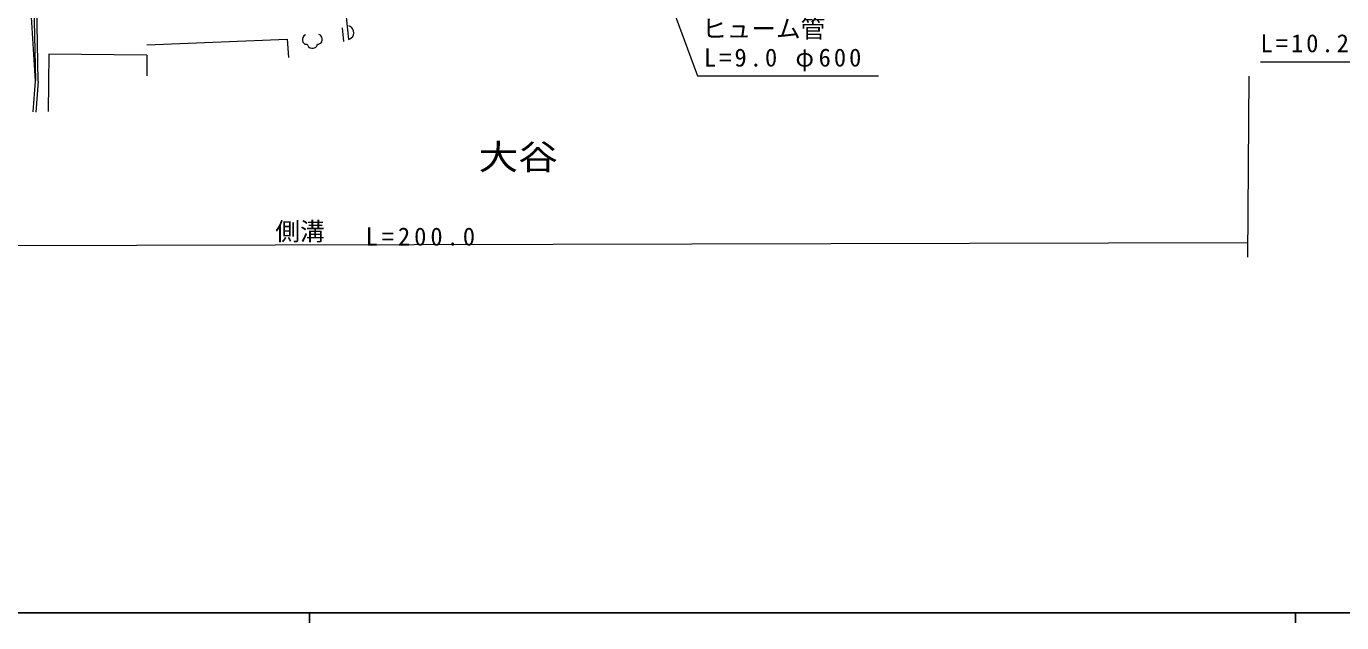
# Model space of a CAD drawing. Units: millimetres, scale not verified. Extents: x 40000 to 680000, y 20000 to 380000.
# Drawn here: x 139260 to 272687, y 204000 to 264562 of the extents above; entities that cross this region are included whole.
import ezdxf
from ezdxf.enums import TextEntityAlignment as Align

# ---------------------------------------------------------------- set-up
doc = ezdxf.new("R2010")
doc.units = ezdxf.units.MM
doc.header["$LTSCALE"] = 1000
for name, color, linetype, lineweight in [('M-TTL-BAND', 7, 'Continuous', 25), ('S-BGD', 7, 'Continuous', 13), ('S-BGD-HTXT', 4, 'Continuous', 13)]:
    doc.layers.add(name, color=color, linetype=linetype, lineweight=lineweight)
doc.styles.add('ＭＳ ゴシック', font='')
doc.styles.get('ＭＳ ゴシック').set_extended_font_data('MS Gothic')

msp = doc.modelspace()

# ---------------------------------------------------------------- linework, layer by layer
at = {"layer": 'M-TTL-BAND'}
for p, q in [((40000, 205000), (579000, 205000)), ((168000, 205000), (168000, 204000)), ((268000, 205000), (268000, 204000))]:
    msp.add_line(p, q, dxfattribs=at)
at = {"layer": 'S-BGD'}
for p, q in [((171233, 270445), (171931, 263209)), ((139676, 266556), (140167, 258982)), ((140216, 259056), (140064, 266610)), ((140469, 258982), (140315, 266615)), ((171305, 264392), (171431, 263004)), ((172112, 264545), (171963, 264614)), ((172285, 264419), (172112, 264545)), ((172387, 264268), (172285, 264419)), ((172458, 264103), (172387, 264268)), ((151486, 262673), (165722, 263267)), ((165722, 263267), (165868, 261380)), ((167302, 263421), (167271, 263265)), ((167271, 263265), (167275, 263110)), ((167275, 263110), (167314, 262951)), ((167418, 263604), (167302, 263421)), ((167314, 262951), (167397, 262838)), ((167571, 263688), (167418, 263604)), ((169102, 263645), (168945, 263721)), ((169048, 262799), (169161, 262881)), ((169227, 263468), (169102, 263645)), ((169161, 262881), (169238, 262998)), ((169270, 263314), (169227, 263468)), ((169238, 262998), (169274, 263159)), ((169274, 263159), (169270, 263314)), ((171931, 263209), (172092, 263279)), ((172092, 263279), (172224, 263380)), ((172224, 263380), (172370, 263536)), ((172370, 263536), (172442, 263704)), ((172442, 263704), (172479, 263879)), ((172479, 263879), (172458, 264103)), ((141554, 261731), (141476, 255896)), ((151484, 261622), (141554, 261731)), ((151484, 261622), (151481, 259533)), ((167397, 262838), (167513, 262761)), ((167513, 262761), (167674, 262730)), ((167674, 262730), (167749, 262732)), ((167749, 262732), (167817, 262613)), ((167817, 262613), (167901, 262475)), ((167901, 262475), (168058, 262359)), ((168058, 262359), (168214, 262328)), ((168214, 262328), (168364, 262332)), ((168364, 262332), (168488, 262370)), ((168488, 262370), (168641, 262454)), ((168641, 262454), (168714, 262535)), ((168714, 262535), (168752, 262636)), ((168752, 262636), (168814, 262758)), ((168814, 262758), (168894, 262760)), ((168894, 262760), (169048, 262799)), ((140167, 258982), (139934, 255867)), ((140469, 258982), (140243, 255840))]:
    msp.add_line(p, q, dxfattribs=at)
at = {"layer": 'S-BGD-HTXT'}
for p, q in [((196392, 289195), (207358, 259539)), ((284465, 260928), (264444, 260928)), ((207358, 259539), (225712, 259539)), ((263268, 259490), (263135, 241133)), ((73149, 242139), (263145, 242622))]:
    msp.add_line(p, q, dxfattribs=at)

# ---------------------------------------------------------------- texts
at = {"layer": 'S-BGD-HTXT', "style": 'ＭＳ ゴシック'}
for s, p in [('ヒューム管', (207805, 262857)), ('側溝', (164523, 242271))]:
    msp.add_text(s, height=1833, dxfattribs=at).set_placement(p, align=Align.BOTTOM_LEFT)
at = {"layer": 'S-BGD-HTXT', "style": 'ＭＳ ゴシック', "width": 1.15}
msp.add_text('大谷', height=2566, dxfattribs=at).set_placement((185129, 249244), align=Align.BOTTOM_LEFT)
at = {"layer": 'S-BGD-HTXT', "char_height": 1833, "attachment_point": 7, "style": 'ＭＳ ゴシック'}
for s, insert in [('\\T1.24;L=10.2\\~φ400', (264444, 261428)), ('\\T1.24;L=9.0\\~φ600', (207997, 259975)), ('\\T1.32;L=200.0', (173661, 242271))]:
    msp.add_mtext(s, dxfattribs=dict(at, insert=insert))

doc.saveas('drawing.dxf')
